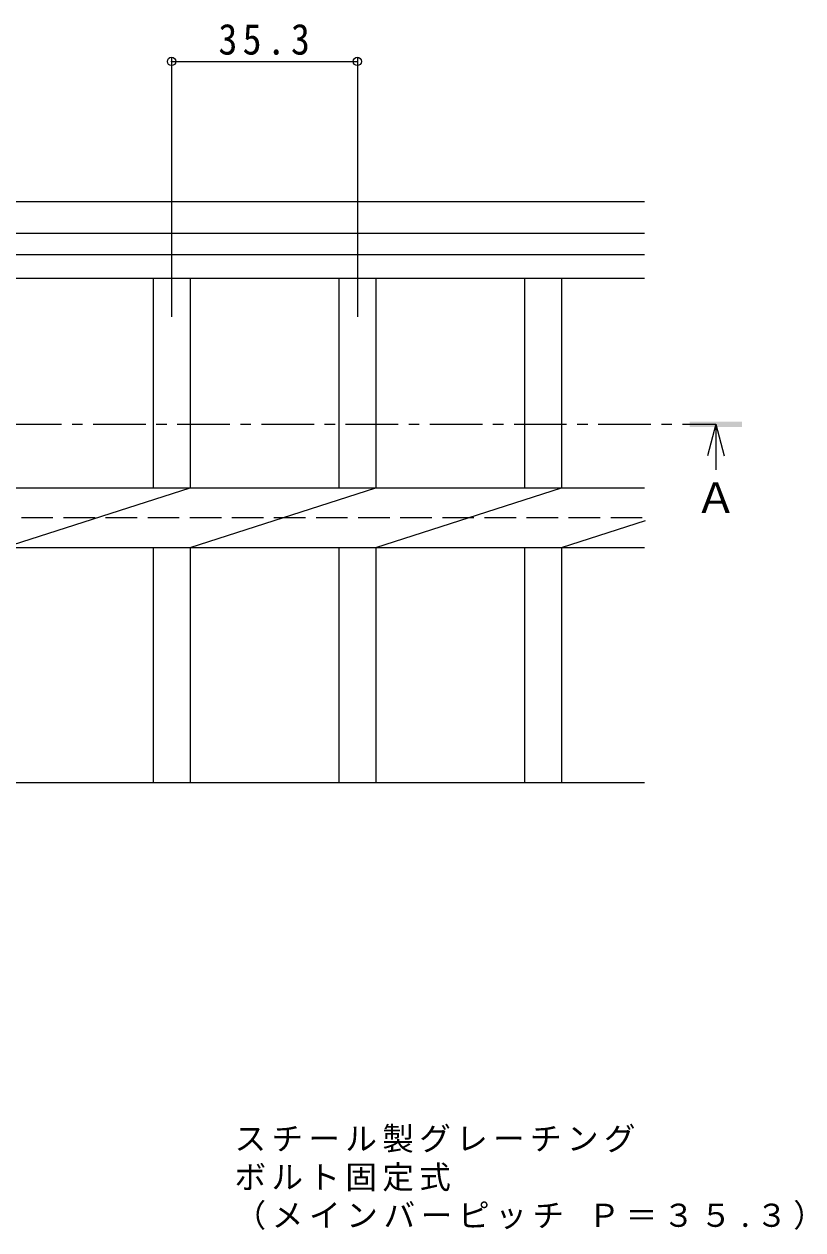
# Model space of a CAD drawing. Units: millimetres at full size, sheet at 1:2; details may follow other scales. Extents: x -343 to 383, y -270 to 277.
# Drawn here: x -189.9 to -41.9, y -8.5 to 220.7 of the extents above; entities that cross this region are included whole.
import ezdxf
from ezdxf.enums import TextEntityAlignment as Align

# ---------------------------------------------------------------- set-up
doc = ezdxf.new("R2010")
doc.units = ezdxf.units.MM
doc.header["$LTSCALE"] = 2
doc.header["$PDMODE"] = 32
doc.header["$PDSIZE"] = 1.6
doc.linetypes.add('CHAIN1', pattern=[8, 5, -1, 1, -1])
doc.linetypes.add('DASHED3', pattern=[4, 3, -1])
for name, color, linetype, lineweight in [('D-1', 2, 'Continuous', 18), ('D-2', 3, 'Continuous', 18), ('D-4', 7, 'Continuous', 18), ('D-5', 7, 'Continuous', 18)]:
    doc.layers.add(name, color=color, linetype=linetype, lineweight=lineweight)
doc.styles.add('ＭＳ ゴシック', font='')
doc.styles.get('ＭＳ ゴシック').set_extended_font_data('MS Gothic')

msp = doc.modelspace()

# ---------------------------------------------------------------- linework, layer by layer
at = {"layer": 'D-1'}
for p, q in [((-72.027, 186.86), (-310.449, 186.86)), ((-72.027, 180.86), (-310.449, 180.86))]:
    msp.add_line(p, q, dxfattribs=at)
at = {"layer": 'D-1', "linetype": 'DASHED3'}
msp.add_line((-310.449, 126.86), (-72.027, 126.86), dxfattribs=at)
at = {"layer": 'D-2'}
for p, q in [((-306.609, 176.86), (-72.027, 176.86)), ((-306.609, 172.36), (-72.027, 172.36)), ((-165.409, 172.36), (-165.409, 132.516)), ((-158.409, 172.36), (-158.409, 132.516)), ((-130.109, 172.36), (-130.109, 132.516)), ((-123.109, 172.36), (-123.109, 132.516)), ((-94.809, 172.36), (-94.809, 132.516)), ((-87.809, 172.36), (-87.809, 132.516)), ((-200.709, 132.516), (-72.027, 132.516)), ((-193.709, 121.203), (-158.409, 132.516)), ((-158.409, 121.203), (-123.109, 132.516)), ((-123.109, 121.203), (-87.809, 132.516)), ((-87.809, 121.203), (-71.853, 126.317)), ((-200.709, 121.203), (-72.027, 121.203)), ((-165.409, 121.203), (-165.409, 76.488)), ((-158.409, 121.203), (-158.409, 76.488)), ((-130.109, 121.203), (-130.109, 76.488)), ((-123.109, 121.203), (-123.109, 76.488)), ((-94.809, 121.203), (-94.809, 76.488)), ((-87.809, 121.203), (-87.809, 76.488)), ((-72.027, 76.488), (-206.601, 76.488))]:
    msp.add_line(p, q, dxfattribs=at)
at = {"layer": 'D-4'}
for p, q in [((-161.909, 214.173), (-161.909, 165.03)), ((-161.909, 213.573), (-126.609, 213.573)), ((-126.609, 214.173), (-126.609, 165.03))]:
    msp.add_line(p, q, dxfattribs=at)
for p in [(-161.909, 213.573), (-126.609, 213.573)]:
    msp.add_point(p, dxfattribs=at)
at = {"layer": 'D-5', "color": 4, "linetype": 'CHAIN1'}
msp.add_line((-320.829, 144.61), (-58.474, 144.61), dxfattribs=at)
at = {"layer": 'D-5', "color": 4}
for q in [(-60.074, 138.61), (-56.874, 138.61), (-58.474, 135.961)]:
    msp.add_line((-58.474, 144.61), q, dxfattribs=at)
msp.add_solid([(-63.474, 144.11), (-53.474, 144.11), (-63.474, 145.11), (-53.474, 145.11)], dxfattribs=at)

# ---------------------------------------------------------------- texts
at = {"layer": 'D-4', "color": 2, "insert": (-153.009, 214.773), "char_height": 5.865, "attachment_point": 7, "style": 'ＭＳ ゴシック'}
msp.add_mtext('\\T1.28;\\W0.9;35.3', dxfattribs=at)
at = {"layer": 'D-5', "color": 2, "style": 'ＭＳ ゴシック'}
msp.add_text('Ａ', height=5.865, dxfattribs=at).set_placement((-62.474, 125.961), align=Align.BOTTOM_LEFT)
at = {"layer": 'D-5', "char_height": 4.399, "attachment_point": 7, "style": 'ＭＳ ゴシック'}
for s, insert in [('\\T1.17;スチール製グレーチング', (-149.948, 6.154)), ('\\T1.17;ボルト固定式', (-149.948, -1.174)), ('\\T1.18;（メインバーピッチ\\~Ｐ＝３５.３）', (-149.948, -8.501))]:
    msp.add_mtext(s, dxfattribs=dict(at, insert=insert))

doc.saveas('drawing.dxf')
